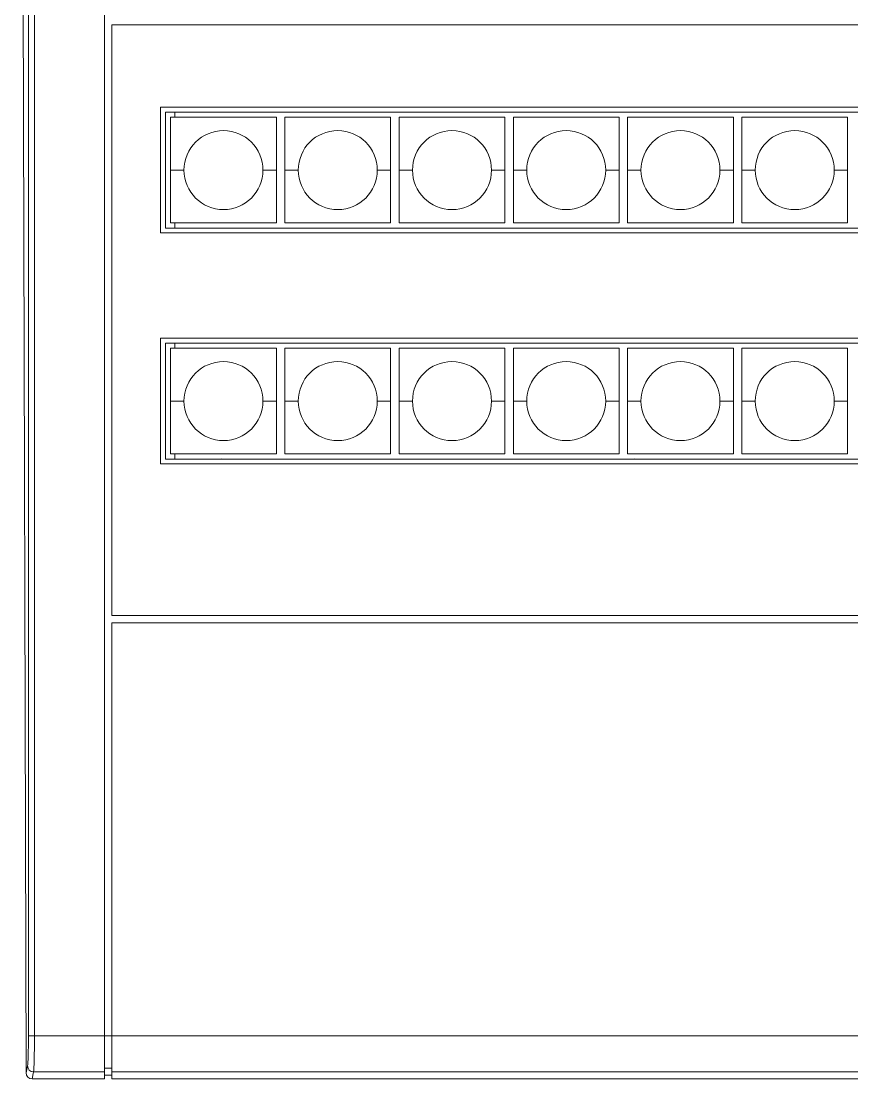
# Model space of a CAD drawing. Header units: millimetres. Extents: x 98 to 1129, y 87 to 737.
# Drawn here: x 98.4 to 235.1, y 91.1 to 265.1 of the extents above; entities that cross this region are included whole.
import ezdxf

# ---------------------------------------------------------------- set-up
doc = ezdxf.new("R2010")
doc.units = ezdxf.units.MM

msp = doc.modelspace()

# ---------------------------------------------------------------- linework, layer by layer
at = {"color": 7, "linetype": 'Continuous', "lineweight": 15}
for p, q in [((99.172, 92.133), (98.363, 402.499)), ((99.558, 98.197), (99.584, 347.628)), ((100.584, 347.627), (100.557, 98.196)), ((112.06, 98.196), (112.06, 347.627)), ((113.26, 264.537), (113.26, 167.336)), ((113.26, 264.537), (375.66, 264.537)), ((121.31, 250.987), (121.31, 230.287)), ((367.61, 250.987), (121.31, 250.987)), ((366.81, 250.187), (122.11, 250.187)), ((122.11, 250.187), (122.11, 231.087)), ((123.66, 250.187), (123.66, 249.337)), ((123.66, 231.937), (123.66, 231.087)), ((121.31, 230.287), (367.61, 230.287)), ((122.11, 231.087), (366.81, 231.087)), ((367.61, 212.987), (121.31, 212.987)), ((121.31, 212.987), (121.31, 192.287)), ((122.11, 212.187), (366.81, 212.187)), ((122.11, 193.087), (122.11, 212.187)), ((123.66, 212.187), (123.66, 211.337)), ((123.66, 193.937), (123.66, 193.087)), ((121.31, 192.287), (367.61, 192.287)), ((366.81, 193.087), (122.11, 193.087)), ((375.66, 167.336), (113.26, 167.336)), ((113.26, 166.136), (516.06, 166.136)), ((113.26, 166.136), (113.26, 98.196)), ((100.557, 98.196), (112.06, 98.196)), ((113.26, 98.196), (112.06, 98.196)), ((112.06, 98.196), (112.06, 92.277)), ((113.26, 98.196), (516.06, 98.196)), ((113.26, 92.277), (113.26, 98.196)), ((99.172, 92.133), (99.411, 93.264)), ((100.41, 92.277), (100.17, 91.137)), ((112.06, 92.277), (100.41, 92.277)), ((113.26, 92.869), (112.06, 92.869)), ((112.06, 91.137), (112.06, 92.277)), ((516.06, 92.277), (113.26, 92.277)), ((113.26, 92.277), (113.26, 91.137)), ((112.06, 91.137), (100.17, 91.137)), ((112.06, 91.738), (113.26, 91.738)), ((516.06, 91.137), (113.26, 91.137))]:
    msp.add_line(p, q, dxfattribs=at)
at = {"color": 7, "linetype": 'Continuous', "lineweight": 15, "flags": 128}
for points in [[(132.249, 193.087), (131.371, 193.125), (131.07, 193.087)], [(200.249, 193.087), (199.371, 193.125), (199.07, 193.087)], [(99.558, 98.197), (99.583, 98.197), (99.644, 98.197), (99.738, 98.197), (99.863, 98.197), (100.013, 98.196), (100.183, 98.196), (100.366, 98.196), (100.557, 98.196)]]:
    msp.add_lwpolyline(points, dxfattribs=at)
at = {"color": 7, "linetype": 'Continuous', "lineweight": 15}
for centre, radius, start, end in [((131.66, 240.637), 6.5, 0, 180), ((150.46, 240.637), 6.5, 0, 180), ((169.26, 240.637), 6.5, 0, 180), ((188.06, 240.637), 6.5, 0, 180), ((206.86, 240.637), 6.5, 0, 180), ((225.66, 240.637), 6.5, 0, 180), ((131.66, 240.637), 6.5, 180, 0), ((150.46, 240.637), 6.5, 180, 0), ((169.26, 240.637), 6.5, 180, 0), ((188.06, 240.637), 6.5, 180, 0), ((206.86, 240.637), 6.5, 180, 0), ((225.66, 240.637), 6.5, 180, 0), ((131.66, 202.637), 6.5, 0, 180), ((150.46, 202.637), 6.5, 0, 180), ((169.26, 202.637), 6.5, 0, 180), ((188.06, 202.637), 6.5, 0, 180), ((206.86, 202.637), 6.5, 0, 180), ((225.66, 202.637), 6.5, 0, 180), ((131.66, 202.637), 6.5, 180, 0), ((150.46, 202.637), 6.5, 180, 0), ((169.26, 202.637), 6.5, 180, 0), ((188.06, 202.637), 6.5, 180, 0), ((206.86, 202.637), 6.5, 180, 0), ((225.66, 202.637), 6.5, 180, 0), ((100.411, 93.277), 1, 180.75212, 269.98546)]:
    msp.add_arc(centre, radius, start, end, dxfattribs=at)
for centre, major_axis, ratio, start_param, end_param in [((99.383, 98.197), (0.001, 5), 0.0350173, 3.3061542, 4.7123927), ((100.382, 98.196), (0.001, 6), 0.0291811, 3.3061531, 4.7123916), ((100.173, 92.138), (0.682, 0.734), 0.9969746, 2.3237878, 3.8889554)]:
    msp.add_ellipse(centre, major_axis=major_axis, ratio=ratio, start_param=start_param, end_param=end_param, dxfattribs=at)
for points, knots in [([(140.36, 249.337), (139.834, 249.337), (138.644, 249.337), (136.133, 249.337), (133.456, 249.337), (131, 249.337), (128.734, 249.337), (126.576, 249.337), (124.484, 249.337), (123.441, 249.337), (122.96, 249.337)], [0, 0, 0, 0, 0.11892423, 0.26905346, 0.40624226, 0.5438105, 0.65272059, 0.76136046, 0.88988572, 1, 1, 1, 1]), ([(122.96, 249.337), (122.96, 248.812), (122.96, 247.622), (122.96, 245.251), (122.96, 242.857), (122.96, 241.382), (122.96, 240.637)], [0, 0, 0, 0, 0.2379154, 0.5382584, 0.7670812, 1, 1, 1, 1]), ([(140.36, 240.637), (140.36, 241.402), (140.36, 242.929), (140.36, 245.222), (140.36, 247.363), (140.36, 248.706), (140.36, 249.244), (140.36, 249.337)], [0, 0, 0, 0, 0.2392959, 0.4780096, 0.7256154, 0.9522676, 1, 1, 1, 1]), ([(159.16, 249.337), (158.634, 249.337), (157.444, 249.337), (154.933, 249.337), (152.256, 249.337), (149.8, 249.337), (147.534, 249.337), (145.376, 249.337), (143.284, 249.337), (142.241, 249.337), (141.76, 249.337)], [0, 0, 0, 0, 0.1189243, 0.2690536, 0.4062417, 0.5438101, 0.652721, 0.7613602, 0.8898862, 1, 1, 1, 1]), ([(141.76, 249.337), (141.76, 248.812), (141.76, 247.622), (141.76, 245.251), (141.76, 242.857), (141.76, 241.382), (141.76, 240.637)], [0, 0, 0, 0, 0.2379154, 0.5382584, 0.7670812, 1, 1, 1, 1]), ([(159.16, 240.637), (159.16, 241.402), (159.16, 242.929), (159.16, 245.222), (159.16, 247.363), (159.16, 248.706), (159.16, 249.244), (159.16, 249.337)], [0, 0, 0, 0, 0.2392959, 0.4780096, 0.7256154, 0.9522676, 1, 1, 1, 1]), ([(177.96, 249.337), (177.434, 249.337), (176.244, 249.337), (173.733, 249.337), (171.056, 249.337), (168.6, 249.337), (166.334, 249.337), (164.176, 249.337), (162.084, 249.337), (161.041, 249.337), (160.56, 249.337)], [0, 0, 0, 0, 0.1189243, 0.2690536, 0.4062425, 0.54381, 0.652721, 0.7613609, 0.8898862, 1, 1, 1, 1]), ([(160.56, 249.337), (160.56, 248.812), (160.56, 247.622), (160.56, 245.251), (160.56, 242.857), (160.56, 241.382), (160.56, 240.637)], [0, 0, 0, 0, 0.2379154, 0.5382584, 0.7670812, 1, 1, 1, 1]), ([(177.96, 240.637), (177.96, 241.402), (177.96, 242.929), (177.96, 245.222), (177.96, 247.363), (177.96, 248.706), (177.96, 249.244), (177.96, 249.337)], [0, 0, 0, 0, 0.2392959, 0.4780096, 0.7256154, 0.9522676, 1, 1, 1, 1]), ([(196.76, 249.337), (196.234, 249.337), (195.044, 249.337), (192.533, 249.337), (189.856, 249.337), (187.4, 249.337), (185.134, 249.337), (182.976, 249.337), (180.884, 249.337), (179.841, 249.337), (179.36, 249.337)], [0, 0, 0, 0, 0.11892426, 0.26905354, 0.406242, 0.54381029, 0.6527208, 0.76136031, 0.88988597, 1, 1, 1, 1]), ([(179.36, 249.337), (179.36, 248.812), (179.36, 247.622), (179.36, 245.251), (179.36, 242.857), (179.36, 241.382), (179.36, 240.637)], [0, 0, 0, 0, 0.2379154, 0.5382584, 0.7670812, 1, 1, 1, 1]), ([(196.76, 240.637), (196.76, 241.402), (196.76, 242.929), (196.76, 245.222), (196.76, 247.363), (196.76, 248.706), (196.76, 249.244), (196.76, 249.337)], [0, 0, 0, 0, 0.2392959, 0.4780096, 0.7256154, 0.9522676, 1, 1, 1, 1]), ([(215.56, 249.337), (215.034, 249.337), (213.844, 249.337), (211.333, 249.337), (208.656, 249.337), (206.2, 249.337), (203.934, 249.337), (201.776, 249.337), (199.684, 249.337), (198.641, 249.337), (198.16, 249.337)], [0, 0, 0, 0, 0.118924, 0.2690533, 0.4062422, 0.5438101, 0.6527206, 0.7613606, 0.8898862, 1, 1, 1, 1]), ([(198.16, 249.337), (198.16, 248.812), (198.16, 247.622), (198.16, 245.251), (198.16, 242.857), (198.16, 241.382), (198.16, 240.637)], [0, 0, 0, 0, 0.2379154, 0.5382584, 0.7670812, 1, 1, 1, 1]), ([(215.56, 240.637), (215.56, 241.402), (215.56, 242.929), (215.56, 245.222), (215.56, 247.363), (215.56, 248.706), (215.56, 249.244), (215.56, 249.337)], [0, 0, 0, 0, 0.2392959, 0.4780096, 0.7256154, 0.9522676, 1, 1, 1, 1]), ([(234.36, 249.337), (233.834, 249.337), (232.644, 249.337), (230.133, 249.337), (227.456, 249.337), (225, 249.337), (222.734, 249.337), (220.576, 249.337), (218.484, 249.337), (217.441, 249.337), (216.96, 249.337)], [0, 0, 0, 0, 0.118924, 0.2690533, 0.4062418, 0.5438102, 0.6527207, 0.7613602, 0.8898859, 1, 1, 1, 1]), ([(216.96, 249.337), (216.96, 248.812), (216.96, 247.622), (216.96, 245.251), (216.96, 242.857), (216.96, 241.382), (216.96, 240.637)], [0, 0, 0, 0, 0.2379154, 0.5382584, 0.7670812, 1, 1, 1, 1]), ([(234.36, 240.637), (234.36, 241.402), (234.36, 242.929), (234.36, 245.222), (234.36, 247.363), (234.36, 248.706), (234.36, 249.244), (234.36, 249.337)], [0, 0, 0, 0, 0.2392959, 0.4780096, 0.7256154, 0.9522676, 1, 1, 1, 1]), ([(122.96, 240.637), (123.368, 240.637), (124.086, 240.637), (124.836, 240.637), (125.16, 240.637)], [0, 0, 0, 0, 0.5679474, 1, 1, 1, 1]), ([(122.96, 240.637), (122.96, 239.873), (122.96, 238.346), (122.96, 236.053), (122.96, 233.912), (122.96, 232.569), (122.96, 232.031), (122.96, 231.937)], [0, 0, 0, 0, 0.2392958, 0.4780096, 0.7256153, 0.9522674, 1, 1, 1, 1]), ([(138.16, 240.637), (138.574, 240.637), (139.324, 240.637), (140.04, 240.637), (140.36, 240.637)], [0, 0, 0, 0, 0.5520232, 1, 1, 1, 1]), ([(140.36, 231.937), (140.36, 232.463), (140.36, 233.653), (140.36, 236.024), (140.36, 238.418), (140.36, 239.893), (140.36, 240.637)], [0, 0, 0, 0, 0.2379156, 0.5382586, 0.7670811, 1, 1, 1, 1]), ([(141.76, 240.637), (142.168, 240.637), (142.886, 240.637), (143.636, 240.637), (143.96, 240.637)], [0, 0, 0, 0, 0.5679512, 1, 1, 1, 1]), ([(141.76, 240.637), (141.76, 239.873), (141.76, 238.346), (141.76, 236.053), (141.76, 233.912), (141.76, 232.569), (141.76, 232.031), (141.76, 231.937)], [0, 0, 0, 0, 0.2392958, 0.4780096, 0.7256153, 0.9522674, 1, 1, 1, 1]), ([(156.96, 240.637), (157.374, 240.637), (158.124, 240.637), (158.84, 240.637), (159.16, 240.637)], [0, 0, 0, 0, 0.55202023, 1, 1, 1, 1]), ([(159.16, 231.937), (159.16, 232.463), (159.16, 233.653), (159.16, 236.024), (159.16, 238.418), (159.16, 239.893), (159.16, 240.637)], [0, 0, 0, 0, 0.2379156, 0.5382586, 0.7670811, 1, 1, 1, 1]), ([(160.56, 240.637), (160.968, 240.637), (161.686, 240.637), (162.436, 240.637), (162.76, 240.637)], [0, 0, 0, 0, 0.5679447, 1, 1, 1, 1]), ([(160.56, 240.637), (160.56, 239.873), (160.56, 238.346), (160.56, 236.053), (160.56, 233.912), (160.56, 232.569), (160.56, 232.031), (160.56, 231.937)], [0, 0, 0, 0, 0.2392958, 0.4780096, 0.7256153, 0.9522674, 1, 1, 1, 1]), ([(175.76, 240.637), (176.174, 240.637), (176.924, 240.637), (177.64, 240.637), (177.96, 240.637)], [0, 0, 0, 0, 0.5520217, 1, 1, 1, 1]), ([(177.96, 231.937), (177.96, 232.463), (177.96, 233.653), (177.96, 236.024), (177.96, 238.418), (177.96, 239.893), (177.96, 240.637)], [0, 0, 0, 0, 0.2379156, 0.5382586, 0.7670811, 1, 1, 1, 1]), ([(179.36, 240.637), (179.768, 240.637), (180.486, 240.637), (181.236, 240.637), (181.56, 240.637)], [0, 0, 0, 0, 0.5679493, 1, 1, 1, 1]), ([(179.36, 240.637), (179.36, 239.873), (179.36, 238.346), (179.36, 236.053), (179.36, 233.912), (179.36, 232.569), (179.36, 232.031), (179.36, 231.937)], [0, 0, 0, 0, 0.2392958, 0.4780096, 0.7256153, 0.9522674, 1, 1, 1, 1]), ([(194.56, 240.637), (194.974, 240.637), (195.724, 240.637), (196.44, 240.637), (196.76, 240.637)], [0, 0, 0, 0, 0.5520217, 1, 1, 1, 1]), ([(196.76, 231.937), (196.76, 232.463), (196.76, 233.653), (196.76, 236.024), (196.76, 238.418), (196.76, 239.893), (196.76, 240.637)], [0, 0, 0, 0, 0.2379156, 0.5382586, 0.7670811, 1, 1, 1, 1]), ([(198.16, 240.637), (198.568, 240.637), (199.286, 240.637), (200.036, 240.637), (200.36, 240.637)], [0, 0, 0, 0, 0.567946, 1, 1, 1, 1]), ([(198.16, 240.637), (198.16, 239.873), (198.16, 238.346), (198.16, 236.053), (198.16, 233.912), (198.16, 232.569), (198.16, 232.031), (198.16, 231.937)], [0, 0, 0, 0, 0.2392958, 0.4780096, 0.7256153, 0.9522674, 1, 1, 1, 1]), ([(213.36, 240.637), (213.774, 240.637), (214.524, 240.637), (215.24, 240.637), (215.56, 240.637)], [0, 0, 0, 0, 0.5520217, 1, 1, 1, 1]), ([(215.56, 231.937), (215.56, 232.463), (215.56, 233.653), (215.56, 236.024), (215.56, 238.418), (215.56, 239.893), (215.56, 240.637)], [0, 0, 0, 0, 0.2379156, 0.5382586, 0.7670811, 1, 1, 1, 1]), ([(216.96, 240.637), (217.368, 240.637), (218.086, 240.637), (218.836, 240.637), (219.16, 240.637)], [0, 0, 0, 0, 0.567946, 1, 1, 1, 1]), ([(216.96, 240.637), (216.96, 239.873), (216.96, 238.346), (216.96, 236.053), (216.96, 233.912), (216.96, 232.569), (216.96, 232.031), (216.96, 231.937)], [0, 0, 0, 0, 0.2392958, 0.4780096, 0.7256153, 0.9522674, 1, 1, 1, 1]), ([(232.16, 240.637), (232.574, 240.637), (233.324, 240.637), (234.04, 240.637), (234.36, 240.637)], [0, 0, 0, 0, 0.552025, 1, 1, 1, 1]), ([(234.36, 231.937), (234.36, 232.463), (234.36, 233.653), (234.36, 236.024), (234.36, 238.418), (234.36, 239.893), (234.36, 240.637)], [0, 0, 0, 0, 0.2379156, 0.5382586, 0.7670811, 1, 1, 1, 1]), ([(122.96, 231.937), (123.486, 231.937), (124.675, 231.937), (127.187, 231.937), (129.864, 231.937), (132.32, 231.937), (134.585, 231.937), (136.744, 231.937), (138.836, 231.937), (139.879, 231.937), (140.36, 231.937)], [0, 0, 0, 0, 0.1189242, 0.2690534, 0.4062422, 0.5438105, 0.6527206, 0.7613604, 0.8898856, 1, 1, 1, 1]), ([(141.76, 231.937), (142.286, 231.937), (143.475, 231.937), (145.987, 231.937), (148.664, 231.937), (151.12, 231.937), (153.385, 231.937), (155.544, 231.937), (157.636, 231.937), (158.679, 231.937), (159.16, 231.937)], [0, 0, 0, 0, 0.1189243, 0.2690536, 0.4062417, 0.54381, 0.652721, 0.7613601, 0.8898861, 1, 1, 1, 1]), ([(160.56, 231.937), (161.086, 231.937), (162.275, 231.937), (164.787, 231.937), (167.464, 231.937), (169.92, 231.937), (172.185, 231.937), (174.344, 231.937), (176.436, 231.937), (177.479, 231.937), (177.96, 231.937)], [0, 0, 0, 0, 0.1189237, 0.269053, 0.4062419, 0.5438102, 0.6527203, 0.7613602, 0.8898858, 1, 1, 1, 1]), ([(179.36, 231.937), (179.886, 231.937), (181.075, 231.937), (183.587, 231.937), (186.264, 231.937), (188.72, 231.937), (190.985, 231.937), (193.144, 231.937), (195.236, 231.937), (196.279, 231.937), (196.76, 231.937)], [0, 0, 0, 0, 0.11892425, 0.2690535, 0.40624198, 0.54381024, 0.65272076, 0.76136022, 0.88988585, 1, 1, 1, 1]), ([(198.16, 231.937), (198.686, 231.937), (199.875, 231.937), (202.387, 231.937), (205.064, 231.937), (207.52, 231.937), (209.785, 231.937), (211.944, 231.937), (214.036, 231.937), (215.079, 231.937), (215.56, 231.937)], [0, 0, 0, 0, 0.118924, 0.2690533, 0.4062418, 0.5438101, 0.6527206, 0.7613601, 0.8898861, 1, 1, 1, 1]), ([(216.96, 231.937), (217.486, 231.937), (218.675, 231.937), (221.187, 231.937), (223.864, 231.937), (226.32, 231.937), (228.585, 231.937), (230.744, 231.937), (232.836, 231.937), (233.879, 231.937), (234.36, 231.937)], [0, 0, 0, 0, 0.1189243, 0.2690532, 0.4062421, 0.54381, 0.6527209, 0.7613604, 0.8898861, 1, 1, 1, 1]), ([(140.36, 211.337), (139.834, 211.337), (138.644, 211.337), (136.133, 211.337), (133.456, 211.337), (131, 211.337), (128.734, 211.337), (126.576, 211.337), (124.484, 211.337), (123.441, 211.337), (122.96, 211.337)], [0, 0, 0, 0, 0.1189242, 0.2690534, 0.4062423, 0.5438105, 0.6527206, 0.7613604, 0.8898856, 1, 1, 1, 1]), ([(122.96, 211.337), (122.96, 210.812), (122.96, 209.622), (122.96, 207.251), (122.96, 204.857), (122.96, 203.382), (122.96, 202.637)], [0, 0, 0, 0, 0.2379153, 0.53825845, 0.76708104, 1, 1, 1, 1]), ([(140.36, 202.637), (140.36, 203.402), (140.36, 204.929), (140.36, 207.222), (140.36, 209.363), (140.36, 210.706), (140.36, 211.244), (140.36, 211.337)], [0, 0, 0, 0, 0.2392961, 0.4780095, 0.7256153, 0.9522674, 1, 1, 1, 1]), ([(159.16, 211.337), (158.634, 211.337), (157.444, 211.337), (154.933, 211.337), (152.256, 211.337), (149.8, 211.337), (147.534, 211.337), (145.376, 211.337), (143.284, 211.337), (142.241, 211.337), (141.76, 211.337)], [0, 0, 0, 0, 0.1189243, 0.2690536, 0.4062417, 0.5438101, 0.652721, 0.7613601, 0.8898861, 1, 1, 1, 1]), ([(141.76, 211.337), (141.76, 210.812), (141.76, 209.622), (141.76, 207.251), (141.76, 204.857), (141.76, 203.382), (141.76, 202.637)], [0, 0, 0, 0, 0.2379153, 0.53825845, 0.76708104, 1, 1, 1, 1]), ([(159.16, 202.637), (159.16, 203.402), (159.16, 204.929), (159.16, 207.222), (159.16, 209.363), (159.16, 210.706), (159.16, 211.244), (159.16, 211.337)], [0, 0, 0, 0, 0.2392961, 0.4780095, 0.7256153, 0.9522674, 1, 1, 1, 1]), ([(177.96, 211.337), (177.434, 211.337), (176.244, 211.337), (173.733, 211.337), (171.056, 211.337), (168.6, 211.337), (166.334, 211.337), (164.176, 211.337), (162.084, 211.337), (161.041, 211.337), (160.56, 211.337)], [0, 0, 0, 0, 0.1189243, 0.2690536, 0.4062425, 0.54381, 0.6527209, 0.7613609, 0.8898861, 1, 1, 1, 1]), ([(160.56, 211.337), (160.56, 210.812), (160.56, 209.622), (160.56, 207.251), (160.56, 204.857), (160.56, 203.382), (160.56, 202.637)], [0, 0, 0, 0, 0.2379153, 0.53825845, 0.76708104, 1, 1, 1, 1]), ([(177.96, 202.637), (177.96, 203.402), (177.96, 204.929), (177.96, 207.222), (177.96, 209.363), (177.96, 210.706), (177.96, 211.244), (177.96, 211.337)], [0, 0, 0, 0, 0.2392961, 0.4780095, 0.7256153, 0.9522674, 1, 1, 1, 1]), ([(196.76, 211.337), (196.234, 211.337), (195.044, 211.337), (192.533, 211.337), (189.856, 211.337), (187.4, 211.337), (185.134, 211.337), (182.976, 211.337), (180.884, 211.337), (179.841, 211.337), (179.36, 211.337)], [0, 0, 0, 0, 0.1189243, 0.2690535, 0.406242, 0.5438103, 0.6527208, 0.7613603, 0.8898858, 1, 1, 1, 1]), ([(179.36, 211.337), (179.36, 210.812), (179.36, 209.622), (179.36, 207.251), (179.36, 204.857), (179.36, 203.382), (179.36, 202.637)], [0, 0, 0, 0, 0.2379153, 0.53825845, 0.76708104, 1, 1, 1, 1]), ([(196.76, 202.637), (196.76, 203.402), (196.76, 204.929), (196.76, 207.222), (196.76, 209.363), (196.76, 210.706), (196.76, 211.244), (196.76, 211.337)], [0, 0, 0, 0, 0.2392961, 0.4780095, 0.7256153, 0.9522674, 1, 1, 1, 1]), ([(215.56, 211.337), (215.034, 211.337), (213.844, 211.337), (211.333, 211.337), (208.656, 211.337), (206.2, 211.337), (203.934, 211.337), (201.776, 211.337), (199.684, 211.337), (198.641, 211.337), (198.16, 211.337)], [0, 0, 0, 0, 0.118924, 0.2690533, 0.4062422, 0.5438101, 0.6527206, 0.7613605, 0.8898861, 1, 1, 1, 1]), ([(198.16, 211.337), (198.16, 210.812), (198.16, 209.622), (198.16, 207.251), (198.16, 204.857), (198.16, 203.382), (198.16, 202.637)], [0, 0, 0, 0, 0.2379153, 0.53825845, 0.76708104, 1, 1, 1, 1]), ([(215.56, 202.637), (215.56, 203.402), (215.56, 204.929), (215.56, 207.222), (215.56, 209.363), (215.56, 210.706), (215.56, 211.244), (215.56, 211.337)], [0, 0, 0, 0, 0.2392961, 0.4780095, 0.7256153, 0.9522674, 1, 1, 1, 1]), ([(234.36, 211.337), (233.834, 211.337), (232.644, 211.337), (230.133, 211.337), (227.456, 211.337), (225, 211.337), (222.734, 211.337), (220.576, 211.337), (218.484, 211.337), (217.441, 211.337), (216.96, 211.337)], [0, 0, 0, 0, 0.118924, 0.2690533, 0.4062418, 0.5438101, 0.6527207, 0.7613602, 0.8898858, 1, 1, 1, 1]), ([(216.96, 211.337), (216.96, 210.812), (216.96, 209.622), (216.96, 207.251), (216.96, 204.857), (216.96, 203.382), (216.96, 202.637)], [0, 0, 0, 0, 0.2379153, 0.53825845, 0.76708104, 1, 1, 1, 1]), ([(234.36, 202.637), (234.36, 203.402), (234.36, 204.929), (234.36, 207.222), (234.36, 209.363), (234.36, 210.706), (234.36, 211.244), (234.36, 211.337)], [0, 0, 0, 0, 0.2392961, 0.4780095, 0.7256153, 0.9522674, 1, 1, 1, 1]), ([(122.96, 202.637), (123.368, 202.637), (124.086, 202.637), (124.836, 202.637), (125.16, 202.637)], [0, 0, 0, 0, 0.5679474, 1, 1, 1, 1]), ([(122.96, 202.637), (122.96, 201.873), (122.96, 200.346), (122.96, 198.053), (122.96, 195.912), (122.96, 194.569), (122.96, 194.031), (122.96, 193.937)], [0, 0, 0, 0, 0.2392959, 0.4780099, 0.7256155, 0.9522674, 1, 1, 1, 1]), ([(138.16, 202.637), (138.574, 202.637), (139.324, 202.637), (140.04, 202.637), (140.36, 202.637)], [0, 0, 0, 0, 0.5520229, 1, 1, 1, 1]), ([(140.36, 193.937), (140.36, 194.463), (140.36, 195.653), (140.36, 198.024), (140.36, 200.418), (140.36, 201.893), (140.36, 202.637)], [0, 0, 0, 0, 0.2379152, 0.5382585, 0.7670812, 1, 1, 1, 1]), ([(141.76, 202.637), (142.168, 202.637), (142.886, 202.637), (143.636, 202.637), (143.96, 202.637)], [0, 0, 0, 0, 0.5679512, 1, 1, 1, 1]), ([(141.76, 202.637), (141.76, 201.873), (141.76, 200.346), (141.76, 198.053), (141.76, 195.912), (141.76, 194.569), (141.76, 194.031), (141.76, 193.937)], [0, 0, 0, 0, 0.2392959, 0.4780099, 0.7256155, 0.9522674, 1, 1, 1, 1]), ([(156.96, 202.637), (157.374, 202.637), (158.124, 202.637), (158.84, 202.637), (159.16, 202.637)], [0, 0, 0, 0, 0.5520199, 1, 1, 1, 1]), ([(159.16, 193.937), (159.16, 194.463), (159.16, 195.653), (159.16, 198.024), (159.16, 200.418), (159.16, 201.893), (159.16, 202.637)], [0, 0, 0, 0, 0.2379152, 0.5382585, 0.7670812, 1, 1, 1, 1]), ([(160.56, 202.637), (160.968, 202.637), (161.686, 202.637), (162.436, 202.637), (162.76, 202.637)], [0, 0, 0, 0, 0.5679447, 1, 1, 1, 1]), ([(160.56, 202.637), (160.56, 201.873), (160.56, 200.346), (160.56, 198.053), (160.56, 195.912), (160.56, 194.569), (160.56, 194.031), (160.56, 193.937)], [0, 0, 0, 0, 0.2392959, 0.4780099, 0.7256155, 0.9522674, 1, 1, 1, 1]), ([(175.76, 202.637), (176.174, 202.637), (176.924, 202.637), (177.64, 202.637), (177.96, 202.637)], [0, 0, 0, 0, 0.55202139, 1, 1, 1, 1]), ([(177.96, 193.937), (177.96, 194.463), (177.96, 195.653), (177.96, 198.024), (177.96, 200.418), (177.96, 201.893), (177.96, 202.637)], [0, 0, 0, 0, 0.2379152, 0.5382585, 0.7670812, 1, 1, 1, 1]), ([(179.36, 202.637), (179.768, 202.637), (180.486, 202.637), (181.236, 202.637), (181.56, 202.637)], [0, 0, 0, 0, 0.5679493, 1, 1, 1, 1]), ([(179.36, 202.637), (179.36, 201.873), (179.36, 200.346), (179.36, 198.053), (179.36, 195.912), (179.36, 194.569), (179.36, 194.031), (179.36, 193.937)], [0, 0, 0, 0, 0.2392959, 0.4780099, 0.7256155, 0.9522674, 1, 1, 1, 1]), ([(194.56, 202.637), (194.974, 202.637), (195.724, 202.637), (196.44, 202.637), (196.76, 202.637)], [0, 0, 0, 0, 0.55202139, 1, 1, 1, 1]), ([(196.76, 193.937), (196.76, 194.463), (196.76, 195.653), (196.76, 198.024), (196.76, 200.418), (196.76, 201.893), (196.76, 202.637)], [0, 0, 0, 0, 0.2379152, 0.5382585, 0.7670812, 1, 1, 1, 1]), ([(198.16, 202.637), (198.568, 202.637), (199.286, 202.637), (200.036, 202.637), (200.36, 202.637)], [0, 0, 0, 0, 0.567946, 1, 1, 1, 1]), ([(198.16, 202.637), (198.16, 201.873), (198.16, 200.346), (198.16, 198.053), (198.16, 195.912), (198.16, 194.569), (198.16, 194.031), (198.16, 193.937)], [0, 0, 0, 0, 0.2392959, 0.4780099, 0.7256155, 0.9522674, 1, 1, 1, 1]), ([(213.36, 202.637), (213.774, 202.637), (214.524, 202.637), (215.24, 202.637), (215.56, 202.637)], [0, 0, 0, 0, 0.55202139, 1, 1, 1, 1]), ([(215.56, 193.937), (215.56, 194.463), (215.56, 195.653), (215.56, 198.024), (215.56, 200.418), (215.56, 201.893), (215.56, 202.637)], [0, 0, 0, 0, 0.2379152, 0.5382585, 0.7670812, 1, 1, 1, 1]), ([(216.96, 202.637), (217.368, 202.637), (218.086, 202.637), (218.836, 202.637), (219.16, 202.637)], [0, 0, 0, 0, 0.567946, 1, 1, 1, 1]), ([(216.96, 202.637), (216.96, 201.873), (216.96, 200.346), (216.96, 198.053), (216.96, 195.912), (216.96, 194.569), (216.96, 194.031), (216.96, 193.937)], [0, 0, 0, 0, 0.2392959, 0.4780099, 0.7256155, 0.9522674, 1, 1, 1, 1]), ([(232.16, 202.637), (232.574, 202.637), (233.324, 202.637), (234.04, 202.637), (234.36, 202.637)], [0, 0, 0, 0, 0.5520246, 1, 1, 1, 1]), ([(234.36, 193.937), (234.36, 194.463), (234.36, 195.653), (234.36, 198.024), (234.36, 200.418), (234.36, 201.893), (234.36, 202.637)], [0, 0, 0, 0, 0.2379152, 0.5382585, 0.7670812, 1, 1, 1, 1]), ([(122.96, 193.937), (123.486, 193.937), (124.675, 193.937), (127.187, 193.937), (129.864, 193.937), (132.32, 193.937), (134.585, 193.937), (136.744, 193.937), (138.836, 193.937), (139.879, 193.937), (140.36, 193.937)], [0, 0, 0, 0, 0.1189242, 0.2690535, 0.4062423, 0.5438105, 0.6527206, 0.7613605, 0.8898857, 1, 1, 1, 1]), ([(141.76, 193.937), (142.286, 193.937), (143.475, 193.937), (145.987, 193.937), (148.664, 193.937), (151.12, 193.937), (153.385, 193.937), (155.544, 193.937), (157.636, 193.937), (158.679, 193.937), (159.16, 193.937)], [0, 0, 0, 0, 0.1189243, 0.2690536, 0.4062417, 0.5438101, 0.652721, 0.7613602, 0.8898862, 1, 1, 1, 1]), ([(160.56, 193.937), (161.086, 193.937), (162.275, 193.937), (164.787, 193.937), (167.464, 193.937), (169.92, 193.937), (172.185, 193.937), (174.344, 193.937), (176.436, 193.937), (177.479, 193.937), (177.96, 193.937)], [0, 0, 0, 0, 0.1189237, 0.269053, 0.4062419, 0.5438102, 0.6527203, 0.7613603, 0.8898859, 1, 1, 1, 1]), ([(179.36, 193.937), (179.886, 193.937), (181.075, 193.937), (183.587, 193.937), (186.264, 193.937), (188.72, 193.937), (190.985, 193.937), (193.144, 193.937), (195.236, 193.937), (196.279, 193.937), (196.76, 193.937)], [0, 0, 0, 0, 0.1189243, 0.2690535, 0.406242, 0.5438103, 0.6527208, 0.7613603, 0.889886, 1, 1, 1, 1]), ([(198.16, 193.937), (198.686, 193.937), (199.875, 193.937), (202.387, 193.937), (205.064, 193.937), (207.52, 193.937), (209.785, 193.937), (211.944, 193.937), (214.036, 193.937), (215.079, 193.937), (215.56, 193.937)], [0, 0, 0, 0, 0.118924, 0.2690533, 0.4062418, 0.5438101, 0.6527206, 0.7613602, 0.8898862, 1, 1, 1, 1]), ([(216.96, 193.937), (217.486, 193.937), (218.675, 193.937), (221.187, 193.937), (223.864, 193.937), (226.32, 193.937), (228.585, 193.937), (230.744, 193.937), (232.836, 193.937), (233.879, 193.937), (234.36, 193.937)], [0, 0, 0, 0, 0.1189243, 0.2690532, 0.4062421, 0.5438101, 0.652721, 0.7613605, 0.8898862, 1, 1, 1, 1])]:
    msp.add_open_spline(points, degree=3, knots=knots, dxfattribs=at)

doc.saveas('drawing.dxf')
